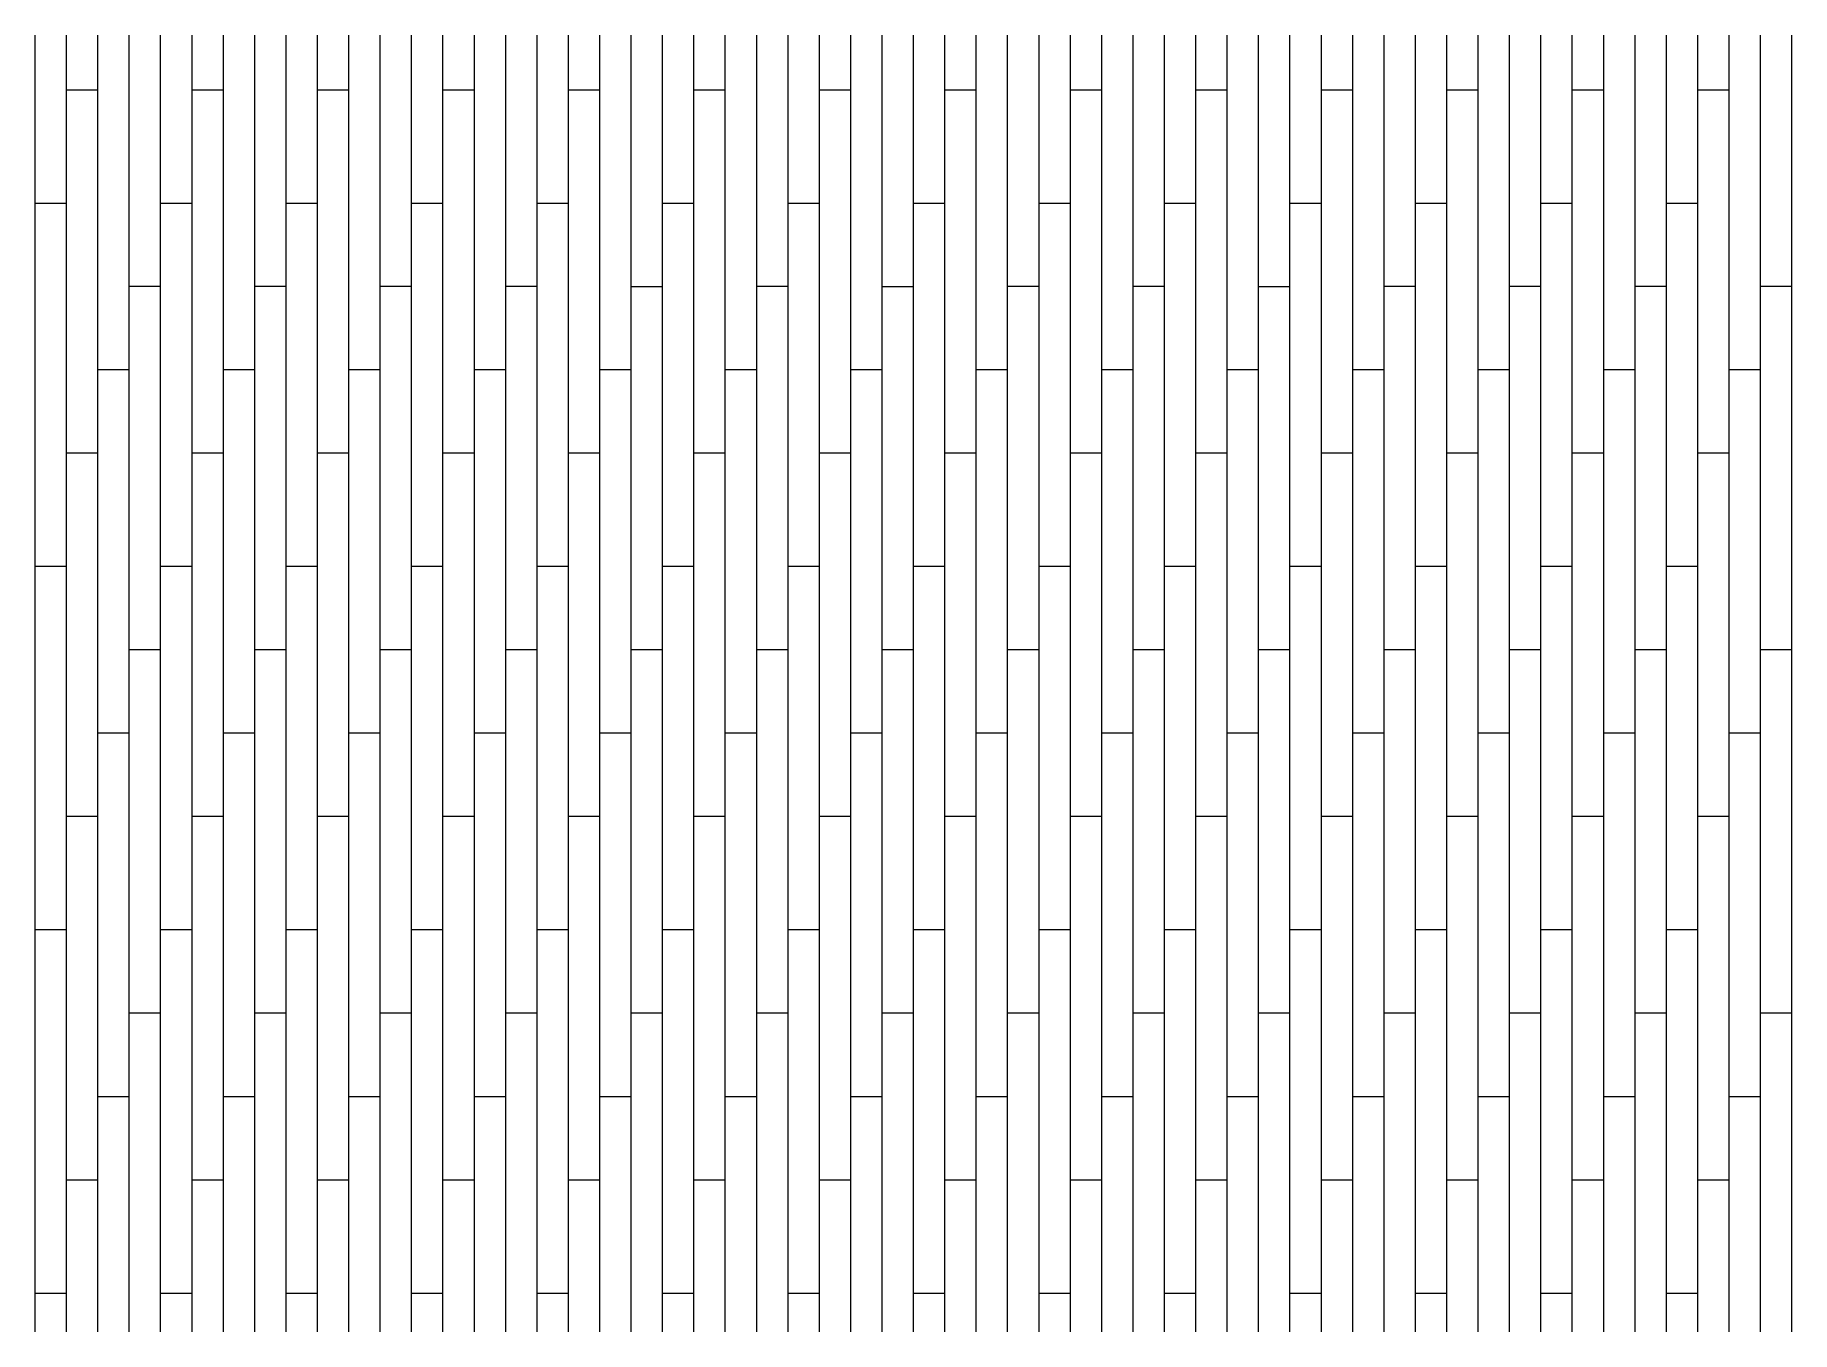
# Model space of a CAD drawing. Header units: millimetres. Extents: x 40812 to 51452, y -34924 to -27072.
import ezdxf

# ---------------------------------------------------------------- set-up
doc = ezdxf.new("R2010")
doc.units = ezdxf.units.MM
doc.layers.add('A-FLOR-PATT', color=8, linetype='Continuous', lineweight=9)

msp = doc.modelspace()

# ---------------------------------------------------------------- linework, layer by layer
at = {"layer": 'A-FLOR-PATT', "linetype": 'Continuous'}
for p, q in [((40812, -34924), (40812, -27072)), ((41002, -34924), (41002, -27072)), ((41192, -34924), (41192, -27072)), ((41382, -34924), (41382, -27072)), ((41572, -34924), (41572, -27072)), ((41762, -34924), (41762, -27072)), ((41952, -34924), (41952, -27072)), ((42142, -34924), (42142, -27072)), ((42332, -34924), (42332, -27072)), ((42522, -34924), (42522, -27072)), ((42712, -34924), (42712, -27072)), ((42902, -34924), (42902, -27072)), ((43092, -34924), (43092, -27072)), ((43282, -34924), (43282, -27072)), ((43472, -34924), (43472, -27072)), ((43662, -34924), (43662, -27072)), ((43852, -34924), (43852, -27072)), ((44042, -34924), (44042, -27072)), ((44232, -34924), (44232, -27072)), ((44422, -34924), (44422, -27072)), ((44612, -34924), (44612, -27072)), ((44802, -34924), (44802, -27072)), ((44992, -34924), (44992, -27072)), ((45182, -34924), (45182, -27072)), ((45372, -34924), (45372, -27072)), ((45562, -34924), (45562, -27072)), ((45752, -34924), (45752, -27072)), ((45942, -34924), (45942, -27072)), ((46132, -34924), (46132, -27072)), ((46322, -34924), (46322, -27072)), ((46512, -34924), (46512, -27072)), ((46702, -34924), (46702, -27072)), ((46892, -34924), (46892, -27072)), ((47082, -34924), (47082, -27072)), ((47272, -34924), (47272, -27072)), ((47462, -34924), (47462, -27072)), ((47652, -34924), (47652, -27072)), ((47842, -34924), (47842, -27072)), ((48032, -34924), (48032, -27072)), ((48222, -34924), (48222, -27072)), ((48412, -34924), (48412, -27072)), ((48602, -34924), (48602, -27072)), ((48792, -34924), (48792, -27072)), ((48982, -34924), (48982, -27072)), ((49172, -34924), (49172, -27072)), ((49362, -34924), (49362, -27072)), ((49552, -34924), (49552, -27072)), ((49742, -34924), (49742, -27072)), ((49932, -34924), (49932, -27072)), ((50122, -34924), (50122, -27072)), ((50312, -34924), (50312, -27072)), ((50502, -34924), (50502, -27072)), ((50692, -34924), (50692, -27072)), ((50882, -34924), (50882, -27072)), ((51072, -34924), (51072, -27072)), ((51262, -34924), (51262, -27072)), ((51452, -34924), (51452, -27072)), ((41002, -27404), (41192, -27404)), ((41762, -27404), (41952, -27404)), ((42522, -27404), (42712, -27404)), ((43282, -27404), (43472, -27404)), ((44042, -27404), (44232, -27404)), ((44802, -27404), (44992, -27404)), ((45562, -27404), (45752, -27404)), ((46322, -27404), (46512, -27404)), ((47082, -27404), (47272, -27404)), ((47842, -27404), (48032, -27404)), ((48602, -27404), (48792, -27404)), ((49362, -27404), (49552, -27404)), ((50122, -27404), (50312, -27404)), ((50882, -27404), (51072, -27404)), ((40812, -28089), (41002, -28089)), ((41572, -28089), (41762, -28089)), ((42332, -28089), (42522, -28089)), ((43092, -28089), (43282, -28089)), ((43852, -28089), (44042, -28089)), ((44612, -28089), (44802, -28089)), ((45372, -28089), (45562, -28089)), ((46132, -28089), (46322, -28089)), ((46892, -28089), (47082, -28089)), ((47652, -28089), (47842, -28089)), ((48412, -28089), (48602, -28089)), ((49172, -28089), (49362, -28089)), ((49932, -28089), (50122, -28089)), ((50692, -28089), (50882, -28089)), ((41572, -28594), (41382, -28594)), ((42332, -28594), (42142, -28594)), ((43092, -28594), (42902, -28594)), ((43852, -28594), (43662, -28594)), ((44422, -28594), (44612, -28594)), ((45372, -28594), (45182, -28594)), ((45942, -28594), (46132, -28594)), ((46892, -28594), (46702, -28594)), ((47652, -28594), (47462, -28594)), ((48222, -28594), (48412, -28594)), ((49172, -28594), (48982, -28594)), ((49932, -28594), (49742, -28594)), ((50692, -28594), (50502, -28594)), ((51452, -28594), (51262, -28594)), ((41382, -29099), (41192, -29099)), ((42142, -29099), (41952, -29099)), ((42902, -29099), (42712, -29099)), ((43662, -29099), (43472, -29099)), ((44422, -29099), (44232, -29099)), ((45182, -29099), (44992, -29099)), ((45942, -29099), (45752, -29099)), ((46702, -29099), (46512, -29099)), ((47462, -29099), (47272, -29099)), ((48222, -29099), (48032, -29099)), ((48982, -29099), (48792, -29099)), ((49742, -29099), (49552, -29099)), ((50502, -29099), (50312, -29099)), ((51262, -29099), (51072, -29099)), ((41192, -29604), (41002, -29604)), ((41952, -29604), (41762, -29604)), ((42712, -29604), (42522, -29604)), ((43472, -29604), (43282, -29604)), ((44232, -29604), (44042, -29604)), ((44992, -29604), (44802, -29604)), ((45752, -29604), (45562, -29604)), ((46512, -29604), (46322, -29604)), ((47272, -29604), (47082, -29604)), ((48032, -29604), (47842, -29604)), ((48792, -29604), (48602, -29604)), ((49552, -29604), (49362, -29604)), ((50312, -29604), (50122, -29604)), ((51072, -29604), (50882, -29604)), ((41002, -30289), (40812, -30289)), ((41762, -30289), (41572, -30289)), ((42522, -30289), (42332, -30289)), ((43282, -30289), (43092, -30289)), ((44042, -30289), (43852, -30289)), ((44802, -30289), (44612, -30289)), ((45562, -30289), (45372, -30289)), ((46322, -30289), (46132, -30289)), ((47082, -30289), (46892, -30289)), ((47842, -30289), (47652, -30289)), ((48602, -30289), (48412, -30289)), ((49362, -30289), (49172, -30289)), ((50122, -30289), (49932, -30289)), ((50882, -30289), (50692, -30289)), ((41572, -30794), (41382, -30794)), ((42332, -30794), (42142, -30794)), ((43092, -30794), (42902, -30794)), ((43852, -30794), (43662, -30794)), ((44612, -30794), (44422, -30794)), ((45372, -30794), (45182, -30794)), ((46132, -30794), (45942, -30794)), ((46892, -30794), (46702, -30794)), ((47652, -30794), (47462, -30794)), ((48412, -30794), (48222, -30794)), ((49172, -30794), (48982, -30794)), ((49932, -30794), (49742, -30794)), ((50692, -30794), (50502, -30794)), ((51452, -30794), (51262, -30794)), ((41382, -31299), (41192, -31299)), ((42142, -31299), (41952, -31299)), ((42902, -31299), (42712, -31299)), ((43662, -31299), (43472, -31299)), ((44422, -31299), (44232, -31299)), ((45182, -31299), (44992, -31299)), ((45942, -31299), (45752, -31299)), ((46702, -31299), (46512, -31299)), ((47462, -31299), (47272, -31299)), ((48222, -31299), (48032, -31299)), ((48982, -31299), (48792, -31299)), ((49742, -31299), (49552, -31299)), ((50502, -31299), (50312, -31299)), ((51262, -31299), (51072, -31299)), ((41192, -31804), (41002, -31804)), ((41952, -31804), (41762, -31804)), ((42712, -31804), (42522, -31804)), ((43472, -31804), (43282, -31804)), ((44232, -31804), (44042, -31804)), ((44992, -31804), (44802, -31804)), ((45752, -31804), (45562, -31804)), ((46512, -31804), (46322, -31804)), ((47272, -31804), (47082, -31804)), ((48032, -31804), (47842, -31804)), ((48792, -31804), (48602, -31804)), ((49552, -31804), (49362, -31804)), ((50312, -31804), (50122, -31804)), ((51072, -31804), (50882, -31804)), ((41002, -32489), (40812, -32489)), ((41762, -32489), (41572, -32489)), ((42522, -32489), (42332, -32489)), ((43282, -32489), (43092, -32489)), ((44042, -32489), (43852, -32489)), ((44802, -32489), (44612, -32489)), ((45562, -32489), (45372, -32489)), ((46322, -32489), (46132, -32489)), ((47082, -32489), (46892, -32489)), ((47842, -32489), (47652, -32489)), ((48602, -32489), (48412, -32489)), ((49362, -32489), (49172, -32489)), ((50122, -32489), (49932, -32489)), ((50882, -32489), (50692, -32489)), ((41572, -32994), (41382, -32994)), ((42332, -32994), (42142, -32994)), ((43092, -32994), (42902, -32994)), ((43852, -32994), (43662, -32994)), ((44612, -32994), (44422, -32994)), ((45372, -32994), (45182, -32994)), ((46132, -32994), (45942, -32994)), ((46892, -32994), (46702, -32994)), ((47652, -32994), (47462, -32994)), ((48412, -32994), (48222, -32994)), ((49172, -32994), (48982, -32994)), ((49932, -32994), (49742, -32994)), ((50692, -32994), (50502, -32994)), ((51452, -32994), (51262, -32994)), ((41192, -33499), (41382, -33499)), ((41952, -33499), (42142, -33499)), ((42712, -33499), (42902, -33499)), ((43472, -33499), (43662, -33499)), ((44232, -33499), (44422, -33499)), ((44992, -33499), (45182, -33499)), ((45752, -33499), (45942, -33499)), ((46512, -33499), (46702, -33499)), ((47272, -33499), (47462, -33499)), ((48032, -33499), (48222, -33499)), ((48792, -33499), (48982, -33499)), ((49552, -33499), (49742, -33499)), ((50312, -33499), (50502, -33499)), ((51072, -33499), (51262, -33499)), ((41002, -34004), (41192, -34004)), ((41762, -34004), (41952, -34004)), ((42522, -34004), (42712, -34004)), ((43282, -34004), (43472, -34004)), ((44042, -34004), (44232, -34004)), ((44802, -34004), (44992, -34004)), ((45562, -34004), (45752, -34004)), ((46322, -34004), (46512, -34004)), ((47082, -34004), (47272, -34004)), ((47842, -34004), (48032, -34004)), ((48602, -34004), (48792, -34004)), ((49362, -34004), (49552, -34004)), ((50122, -34004), (50312, -34004)), ((50882, -34004), (51072, -34004)), ((40812, -34689), (41002, -34689)), ((41572, -34689), (41762, -34689)), ((42332, -34689), (42522, -34689)), ((43092, -34689), (43282, -34689)), ((43852, -34689), (44042, -34689)), ((44612, -34689), (44802, -34689)), ((45372, -34689), (45562, -34689)), ((46132, -34689), (46322, -34689)), ((46892, -34689), (47082, -34689)), ((47652, -34689), (47842, -34689)), ((48412, -34689), (48602, -34689)), ((49172, -34689), (49362, -34689)), ((49932, -34689), (50122, -34689)), ((50692, -34689), (50882, -34689))]:
    msp.add_line(p, q, dxfattribs=at)

doc.saveas('drawing.dxf')
